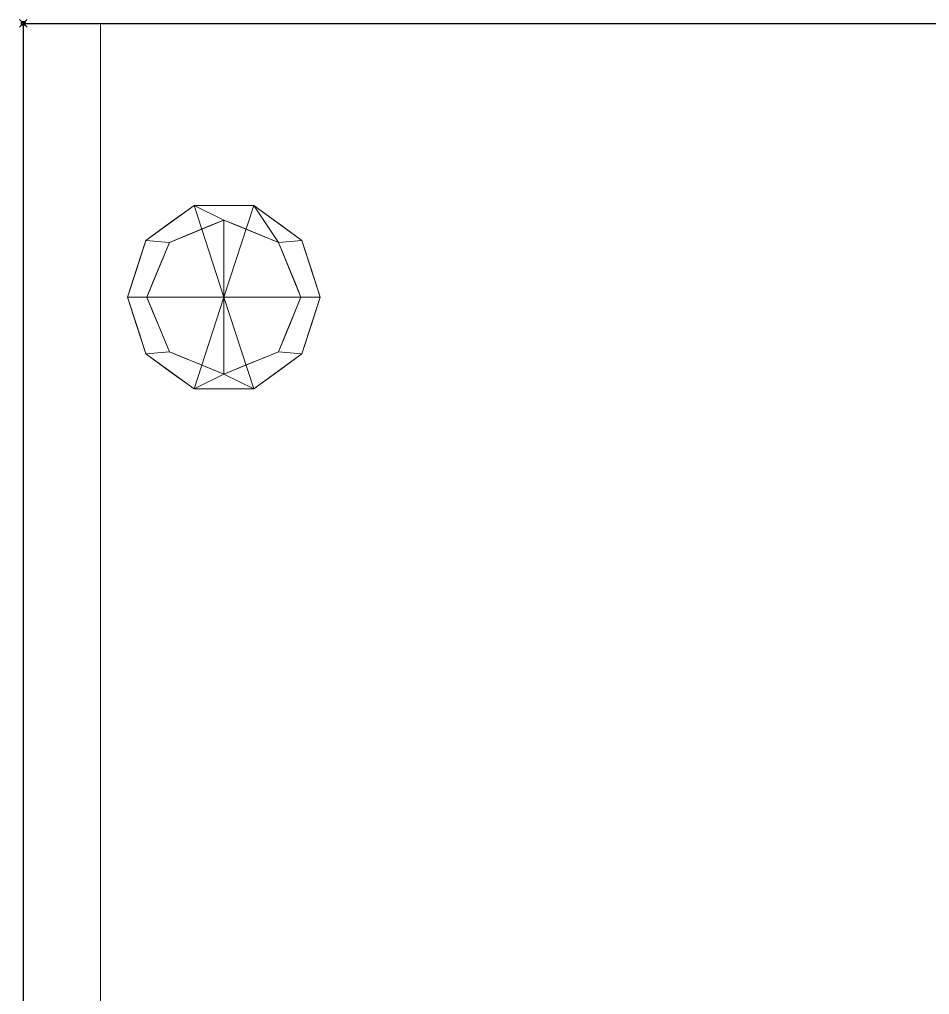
# Model space of a CAD drawing. Extents: x -1 to 471, y -596 to 92.
# Drawn here: x -1 to 235, y -251.8 to 1 of the extents above; entities that cross this region are included whole.
import ezdxf

# ---------------------------------------------------------------- set-up
doc = ezdxf.new("R2010")
doc.units = 0
doc.header["$PDMODE"] = 35
for name, color, linetype in [('IQ_200_2D', 1, 'Continuous'), ('IQ_200_3D', 1, 'Continuous'), ('IQ_INS_3D', 3, 'Continuous')]:
    doc.layers.add(name, color=color, linetype=linetype)

msp = doc.modelspace()

# ---------------------------------------------------------------- linework, layer by layer
at = {"layer": 'IQ_200_2D'}
for p, q in [((0, 0), (465, 0)), ((0, -594), (0, 0))]:
    msp.add_line(p, q, dxfattribs=at)
at = {"layer": 'IQ_INS_3D'}
msp.add_point((0, 0), dxfattribs=at)

# ---------------------------------------------------------------- meshes
at = {"layer": 'IQ_200_3D', "lineweight": 9}
mesh = msp.add_polyface(dxfattribs=at)
corners = [(0, 0, 944), (0, 0, 924), (0, -594, 924), (0, -594, 934), (0, -593.66, 936.59), (0, -592.66, 939), (0, -591.07, 941.07), (0, -589, 942.66), (0, -586.59, 943.66), (0, -584, 944)]
mesh.append_faces([[corners[k] for k in face] for face in [(7, 4, 5, 6)]], dxfattribs={"vtx0": -1})
mesh.append_faces([[corners[k] for k in face] for face in [(8, 3, 4, 7), (9, 2, 3, 8)]], dxfattribs={"vtx0": -1, "vtx2": -1})
mesh.append_faces([[corners[k] for k in face] for face in [(9, 0, 1, 2)]], dxfattribs={"vtx3": -1})
mesh = msp.add_polyface(dxfattribs=at)
corners = [(465, 0, 944), (0, 0, 944), (0, -584, 944), (465, -584, 944)]
mesh.append_faces([[corners[k] for k in face] for face in [(0, 1, 2, 3)]])
mesh = msp.add_polyface(dxfattribs=at)
corners = [(465, -594, 924), (0, -594, 924), (0, 0, 924), (465, 0, 924)]
mesh.append_faces([[corners[k] for k in face] for face in [(0, 1, 2, 3)]])
mesh = msp.add_polyface(dxfattribs=at)
corners = [(465, 0, 924), (0, 0, 924), (0, 0, 944), (465, 0, 944)]
mesh.append_faces([[corners[k] for k in face] for face in [(0, 1, 2, 3)]])
mesh = msp.add_polyface(dxfattribs=at)
corners = [(0, 0, 924), (0, -594, 924), (20, -594, 924), (20, 0, 924)]
mesh.append_faces([[corners[k] for k in face] for face in [(0, 1, 2, 3)]])
mesh = msp.add_polyface(dxfattribs=at)
corners = [(20, -594, 155), (0, -594, 155), (0, 0, 155), (20, 0, 155)]
mesh.append_faces([[corners[k] for k in face] for face in [(0, 1, 2, 3)]])
mesh = msp.add_polyface(dxfattribs=at)
corners = [(20, 0, 924), (20, 0, 155), (0, 0, 155), (0, 0, 924)]
mesh.append_faces([[corners[k] for k in face] for face in [(0, 1, 2, 3)]])
mesh = msp.add_polyface(dxfattribs=at)
corners = [(0, 0, 924), (0, 0, 155), (0, -594, 155), (0, -594, 924)]
mesh.append_faces([[corners[k] for k in face] for face in [(0, 1, 2, 3)]])
mesh = msp.add_polyface(dxfattribs=at)
corners = [(20, -594, 924), (20, -594, 155), (20, 0, 155), (20, 0, 924)]
mesh.append_faces([[corners[k] for k in face] for face in [(0, 1, 2, 3)]])
mesh = msp.add_polyface(dxfattribs=at)
corners = [(20, 0, 924), (20, -554, 924), (445, -554, 924), (445, 0, 924)]
mesh.append_faces([[corners[k] for k in face] for face in [(0, 1, 2, 3)]])
mesh = msp.add_polyface(dxfattribs=at)
corners = [(445, -554, 155), (20, -554, 155), (20, 0, 155), (445, 0, 155)]
mesh.append_faces([[corners[k] for k in face] for face in [(0, 1, 2, 3)]])
mesh = msp.add_polyface(dxfattribs=at)
corners = [(445, 0, 924), (445, 0, 155), (20, 0, 155), (20, 0, 924)]
mesh.append_faces([[corners[k] for k in face] for face in [(0, 1, 2, 3)]])
mesh = msp.add_polyface(dxfattribs=at)
corners = [(20, 0, 924), (20, 0, 155), (20, -554, 155), (20, -554, 924)]
mesh.append_faces([[corners[k] for k in face] for face in [(0, 1, 2, 3)]])
mesh = msp.add_polyface(dxfattribs=at)
corners = [(52, -71, 155), (77, -71, 155), (72.23, -56.31, 155), (59.73, -47.22, 155), (44.27, -47.22, 155), (31.77, -56.31, 155), (27, -71, 155)]
mesh.append_faces([[corners[k] for k in face] for face in [(4, 0, 3)]], dxfattribs={"vtx0": -1, "vtx1": -1})
mesh.append_faces([[corners[k] for k in face] for face in [(2, 3, 0, 1)]], dxfattribs={"vtx1": -1})
mesh.append_faces([[corners[k] for k in face] for face in [(5, 6, 0, 4)]], dxfattribs={"vtx2": -1})
mesh = msp.add_polyface(dxfattribs=at)
corners = [(77, -71, 155), (77, -71, 60), (72.23, -56.31, 60), (59.73, -47.22, 60), (44.27, -47.22, 60), (31.77, -56.31, 60), (27, -71, 60), (27, -71, 155), (31.77, -56.31, 155), (44.27, -47.22, 155), (59.73, -47.22, 155), (72.23, -56.31, 155), (29.44, -63.5, 155), (29.39, -63.65, 60), (38.02, -51.76, 60), (38.02, -51.76, 155), (52, -47.22, 155), (52, -47.22, 60), (65.98, -51.76, 60), (65.98, -51.76, 155), (74.56, -63.5, 60), (74.61, -63.65, 155)]
mesh.append_faces([[corners[k] for k in face] for face in [(13, 12, 5), (12, 13, 7), (21, 20, 11), (20, 21, 1), (2, 11, 20)]], dxfattribs={"vtx0": -1, "vtx1": -1})
mesh.append_faces([[corners[k] for k in face] for face in [(5, 8, 15, 14), (14, 15, 9, 4), (10, 3, 17, 16), (3, 10, 19, 18), (11, 2, 18, 19), (4, 9, 16, 17)]], dxfattribs={"vtx0": -1, "vtx2": -1})
mesh.append_faces([[corners[k] for k in face] for face in [(6, 7, 13)]], dxfattribs={"vtx1": -1})
mesh.append_faces([[corners[k] for k in face] for face in [(12, 8, 5)]], dxfattribs={"vtx1": -1, "vtx2": -1})
mesh.append_faces([[corners[k] for k in face] for face in [(21, 0, 1)]], dxfattribs={"vtx2": -1})
mesh = msp.add_polyface(dxfattribs=at)
corners = [(77, -71, 60), (72, -71, 60), (66.14, -56.86, 60), (52, -51, 60), (37.86, -56.86, 60), (32, -71, 60), (27, -71, 60), (31.77, -56.31, 60), (44.27, -47.22, 60), (59.73, -47.22, 60), (72.23, -56.31, 60)]
mesh.append_faces([[corners[k] for k in face] for face in [(4, 7, 8, 3), (9, 2, 3, 8), (2, 9, 10)]], dxfattribs={"vtx0": -1, "vtx2": -1})
mesh.append_faces([[corners[k] for k in face] for face in [(1, 2, 10, 0)]], dxfattribs={"vtx1": -1})
mesh.append_faces([[corners[k] for k in face] for face in [(5, 6, 7, 4)]], dxfattribs={"vtx2": -1})
mesh = msp.add_polyface(dxfattribs=at)
corners = [(72, -71, 60), (72, -71, 0), (66.14, -56.86, 0), (52, -51, 0), (37.86, -56.86, 0), (32, -71, 0), (32, -71, 60), (37.86, -56.86, 60), (52, -51, 60), (66.14, -56.86, 60), (35.39, -62.82, 60), (34.93, -63.93, 0), (36.39, -60.39, 0), (44.93, -53.93, 60), (44.93, -53.93, 0), (48.46, -52.46, 0), (69.07, -63.93, 60), (69.07, -63.93, 0), (70.31, -66.91, 0), (59.07, -53.93, 0), (59.07, -53.93, 60), (55.54, -52.46, 60), (33.69, -66.91, 60), (41.39, -55.39, 0), (41.39, -55.39, 60), (48.46, -52.46, 60), (67.61, -60.39, 60), (67.61, -60.39, 0), (70.54, -67.46, 60), (62.61, -55.39, 0), (62.61, -55.39, 60), (55.54, -52.46, 0), (33.46, -67.46, 0)]
mesh.append_faces([[corners[k] for k in face] for face in [(17, 16, 18), (18, 28, 1), (22, 32, 6)]], dxfattribs={"vtx0": -1, "vtx1": -1})
mesh.append_faces([[corners[k] for k in face] for face in [(11, 22, 10), (8, 3, 15, 25), (12, 10, 7), (23, 24, 13, 14), (21, 31, 3, 8), (30, 29, 19, 20), (14, 13, 25, 15), (26, 27, 2, 9), (29, 30, 9, 2), (4, 7, 24, 23), (16, 17, 27, 26), (20, 19, 31, 21), (18, 16, 28), (22, 11, 32)]], dxfattribs={"vtx0": -1, "vtx2": -1})
mesh.append_faces([[corners[k] for k in face] for face in [(0, 1, 28), (5, 6, 32)]], dxfattribs={"vtx1": -1})
mesh.append_faces([[corners[k] for k in face] for face in [(4, 12, 7), (12, 11, 10)]], dxfattribs={"vtx1": -1, "vtx2": -1})
mesh = msp.add_polyface(dxfattribs=at)
corners = [(72, -71, 0), (52, -71, 0), (32, -71, 0), (37.86, -56.86, 0), (52, -51, 0), (66.14, -56.86, 0)]
mesh.append_faces([[corners[k] for k in face] for face in [(5, 0, 1, 4)]], dxfattribs={"vtx2": -1})
mesh.append_faces([[corners[k] for k in face] for face in [(1, 2, 3, 4)]], dxfattribs={"vtx3": -1})
mesh = msp.add_polyface(dxfattribs=at)
corners = [(52, -71, 155), (27, -71, 155), (31.77, -85.69, 155), (44.27, -94.78, 155), (59.73, -94.78, 155), (72.23, -85.69, 155), (77, -71, 155)]
mesh.append_faces([[corners[k] for k in face] for face in [(2, 3, 0, 1)]], dxfattribs={"vtx1": -1})
mesh.append_faces([[corners[k] for k in face] for face in [(3, 4, 0)]], dxfattribs={"vtx1": -1, "vtx2": -1})
mesh.append_faces([[corners[k] for k in face] for face in [(5, 6, 0, 4)]], dxfattribs={"vtx2": -1})
mesh = msp.add_polyface(dxfattribs=at)
corners = [(27, -71, 155), (27, -71, 60), (31.77, -85.69, 60), (44.27, -94.78, 60), (59.73, -94.78, 60), (72.23, -85.69, 60), (77, -71, 60), (77, -71, 155), (72.23, -85.69, 155), (59.73, -94.78, 155), (44.27, -94.78, 155), (31.77, -85.69, 155), (65.98, -90.24, 155), (65.98, -90.24, 60), (74.61, -78.35, 155), (74.61, -78.35, 60), (52, -94.78, 155), (52, -94.78, 60), (38.02, -90.24, 60), (38.02, -90.24, 155), (29.44, -78.5, 60), (29.39, -78.35, 155)]
mesh.append_faces([[corners[k] for k in face] for face in [(21, 20, 11), (20, 21, 1), (2, 11, 20)]], dxfattribs={"vtx0": -1, "vtx1": -1})
mesh.append_faces([[corners[k] for k in face] for face in [(15, 14, 8, 5), (17, 16, 10, 3), (9, 4, 13, 12), (12, 13, 5, 8), (19, 18, 3, 10), (4, 9, 16, 17), (18, 19, 11, 2)]], dxfattribs={"vtx0": -1, "vtx2": -1})
mesh.append_faces([[corners[k] for k in face] for face in [(21, 0, 1)]], dxfattribs={"vtx2": -1})
mesh.append_faces([[corners[k] for k in face] for face in [(15, 6, 7, 14)]], dxfattribs={"vtx3": -1})
mesh = msp.add_polyface(dxfattribs=at)
corners = [(27, -71, 60), (32, -71, 60), (37.86, -85.14, 60), (52, -91, 60), (66.14, -85.14, 60), (72, -71, 60), (77, -71, 60), (72.23, -85.69, 60), (59.73, -94.78, 60), (44.27, -94.78, 60), (31.77, -85.69, 60)]
mesh.append_faces([[corners[k] for k in face] for face in [(7, 4, 5, 6)]], dxfattribs={"vtx0": -1})
mesh.append_faces([[corners[k] for k in face] for face in [(8, 3, 4, 7), (3, 8, 9)]], dxfattribs={"vtx0": -1, "vtx2": -1})
mesh.append_faces([[corners[k] for k in face] for face in [(9, 10, 2, 3)]], dxfattribs={"vtx1": -1, "vtx3": -1})
mesh.append_faces([[corners[k] for k in face] for face in [(10, 0, 1, 2)]], dxfattribs={"vtx3": -1})
mesh = msp.add_polyface(dxfattribs=at)
corners = [(32, -71, 60), (32, -71, 0), (37.86, -85.14, 0), (52, -91, 0), (66.14, -85.14, 0), (72, -71, 0), (72, -71, 60), (66.14, -85.14, 60), (52, -91, 60), (37.86, -85.14, 60), (68.61, -79.18, 0), (69.07, -78.07, 60), (70.31, -75.09, 60), (59.07, -88.07, 60), (59.07, -88.07, 0), (55.54, -89.54, 0), (34.93, -78.07, 60), (34.93, -78.07, 0), (33.69, -75.09, 0), (44.93, -88.07, 0), (44.93, -88.07, 60), (48.46, -89.54, 60), (67.61, -81.61, 60), (70.31, -75.09, 0), (62.61, -86.61, 0), (62.61, -86.61, 60), (55.54, -89.54, 60), (36.39, -81.61, 60), (36.39, -81.61, 0), (33.46, -74.54, 60), (41.39, -86.61, 0), (41.39, -86.61, 60), (48.46, -89.54, 0)]
mesh.append_faces([[corners[k] for k in face] for face in [(10, 22, 4), (17, 16, 18), (18, 29, 1), (7, 4, 22), (23, 11, 10)]], dxfattribs={"vtx0": -1, "vtx1": -1})
mesh.append_faces([[corners[k] for k in face] for face in [(13, 14, 24, 25), (8, 3, 15, 26), (16, 17, 28, 27), (14, 13, 26, 15), (31, 30, 19, 20), (4, 7, 25, 24), (3, 8, 21, 32), (27, 28, 2, 9), (30, 31, 9, 2), (20, 19, 32, 21), (10, 11, 22), (18, 16, 29)]], dxfattribs={"vtx0": -1, "vtx2": -1})
mesh.append_faces([[corners[k] for k in face] for face in [(0, 1, 29)]], dxfattribs={"vtx1": -1})
mesh.append_faces([[corners[k] for k in face] for face in [(12, 11, 23)]], dxfattribs={"vtx1": -1, "vtx2": -1})
mesh.append_faces([[corners[k] for k in face] for face in [(23, 5, 6, 12)]], dxfattribs={"vtx3": -1})
mesh = msp.add_polyface(dxfattribs=at)
corners = [(32, -71, 0), (52, -71, 0), (72, -71, 0), (66.14, -85.14, 0), (52, -91, 0), (37.86, -85.14, 0)]
mesh.append_faces([[corners[k] for k in face] for face in [(3, 4, 1, 2)]], dxfattribs={"vtx1": -1})
mesh.append_faces([[corners[k] for k in face] for face in [(5, 0, 1, 4)]], dxfattribs={"vtx2": -1})

doc.saveas('drawing.dxf')
